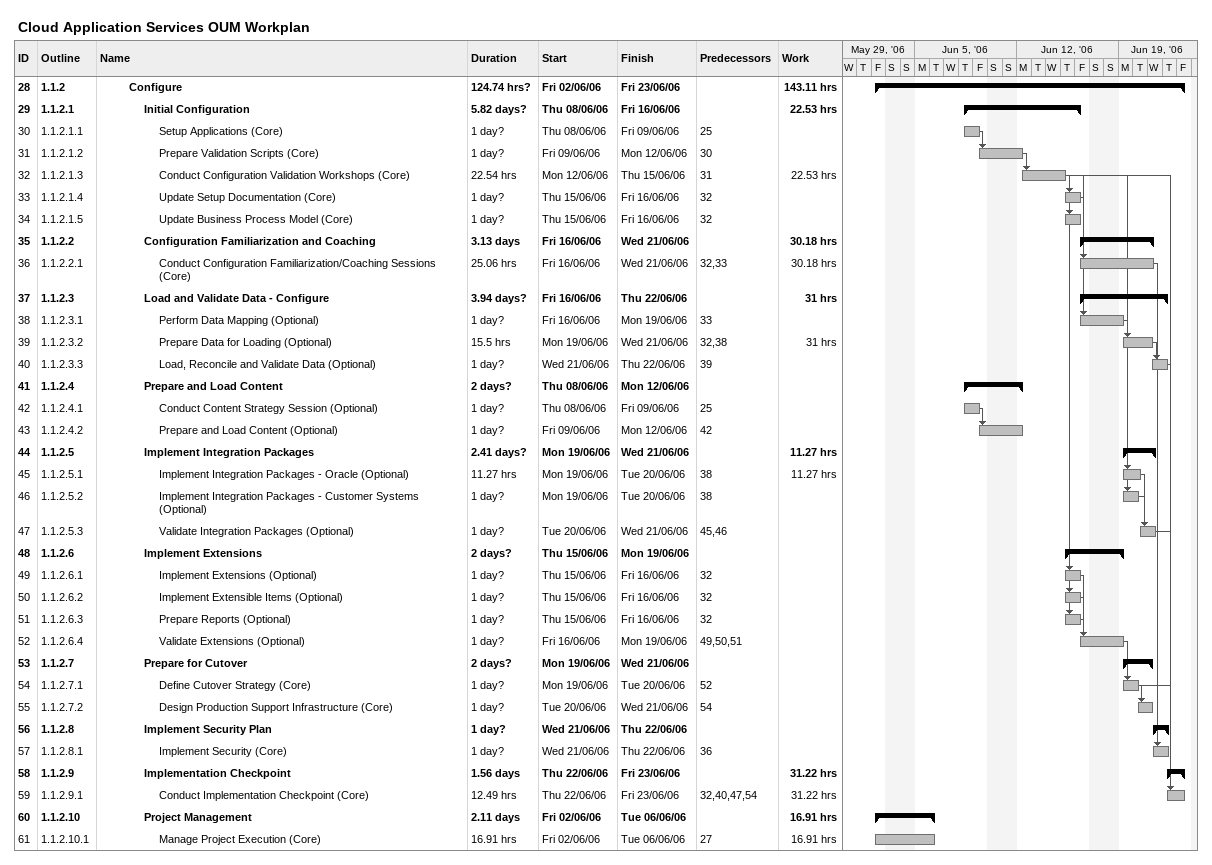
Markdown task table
Cloud Application Services OUM Workplan

| ID | WBS | Task | Duration | Start | Finish | Predecessors | Work (h) |
|---|---|---|---|---|---|---|---|
| 28 | 1.1.2 | **Configure** | 124.74h? | 2006-06-02 | 2006-06-23 |  | 143.11 |
| 29 | 1.1.2.1 | **Initial Configuration** | 5.82d? | 2006-06-08 | 2006-06-16 |  | 22.53 |
| 30 | 1.1.2.1.1 | Setup Applications (Core) | 1d? | 2006-06-08 | 2006-06-09 | 25 |  |
| 31 | 1.1.2.1.2 | Prepare Validation Scripts (Core) | 1d? | 2006-06-09 | 2006-06-12 | 30 |  |
| 32 | 1.1.2.1.3 | Conduct Configuration Validation Workshops (Core) | 22.54h | 2006-06-12 | 2006-06-15 | 31 | 22.53 |
| 33 | 1.1.2.1.4 | Update Setup Documentation (Core) | 1d? | 2006-06-15 | 2006-06-16 | 32 |  |
| 34 | 1.1.2.1.5 | Update Business Process Model (Core) | 1d? | 2006-06-15 | 2006-06-16 | 32 |  |
| 35 | 1.1.2.2 | **Configuration Familiarization and Coaching** | 3.13d | 2006-06-16 | 2006-06-21 |  | 30.18 |
| 36 | 1.1.2.2.1 | Conduct Configuration Familiarization/Coaching Sessions (Core) | 25.06h | 2006-06-16 | 2006-06-21 | 32, 33 | 30.18 |
| 37 | 1.1.2.3 | **Load and Validate Data - Configure** | 3.94d? | 2006-06-16 | 2006-06-22 |  | 31 |
| 38 | 1.1.2.3.1 | Perform Data Mapping (Optional) | 1d? | 2006-06-16 | 2006-06-19 | 33 |  |
| 39 | 1.1.2.3.2 | Prepare Data for Loading (Optional) | 15.5h | 2006-06-19 | 2006-06-21 | 32, 38 | 31 |
| 40 | 1.1.2.3.3 | Load, Reconcile and Validate Data (Optional) | 1d? | 2006-06-21 | 2006-06-22 | 39 |  |
| 41 | 1.1.2.4 | **Prepare and Load Content** | 2d? | 2006-06-08 | 2006-06-12 |  |  |
| 42 | 1.1.2.4.1 | Conduct Content Strategy Session (Optional) | 1d? | 2006-06-08 | 2006-06-09 | 25 |  |
| 43 | 1.1.2.4.2 | Prepare and Load Content (Optional) | 1d? | 2006-06-09 | 2006-06-12 | 42 |  |
| 44 | 1.1.2.5 | **Implement Integration Packages** | 2.41d? | 2006-06-19 | 2006-06-21 |  | 11.27 |
| 45 | 1.1.2.5.1 | Implement Integration Packages - Oracle (Optional) | 11.27h | 2006-06-19 | 2006-06-20 | 38 | 11.27 |
| 46 | 1.1.2.5.2 | Implement Integration Packages - Customer Systems (Optional) | 1d? | 2006-06-19 | 2006-06-20 | 38 |  |
| 47 | 1.1.2.5.3 | Validate Integration Packages (Optional) | 1d? | 2006-06-20 | 2006-06-21 | 45, 46 |  |
| 48 | 1.1.2.6 | **Implement Extensions** | 2d? | 2006-06-15 | 2006-06-19 |  |  |
| 49 | 1.1.2.6.1 | Implement Extensions (Optional) | 1d? | 2006-06-15 | 2006-06-16 | 32 |  |
| 50 | 1.1.2.6.2 | Implement Extensible Items (Optional) | 1d? | 2006-06-15 | 2006-06-16 | 32 |  |
| 51 | 1.1.2.6.3 | Prepare Reports (Optional) | 1d? | 2006-06-15 | 2006-06-16 | 32 |  |
| 52 | 1.1.2.6.4 | Validate Extensions (Optional) | 1d? | 2006-06-16 | 2006-06-19 | 49, 50, 51 |  |
| 53 | 1.1.2.7 | **Prepare for Cutover** | 2d? | 2006-06-19 | 2006-06-21 |  |  |
| 54 | 1.1.2.7.1 | Define Cutover Strategy (Core) | 1d? | 2006-06-19 | 2006-06-20 | 52 |  |
| 55 | 1.1.2.7.2 | Design Production Support Infrastructure (Core) | 1d? | 2006-06-20 | 2006-06-21 | 54 |  |
| 56 | 1.1.2.8 | **Implement Security Plan** | 1d? | 2006-06-21 | 2006-06-22 |  |  |
| 57 | 1.1.2.8.1 | Implement Security (Core) | 1d? | 2006-06-21 | 2006-06-22 | 36 |  |
| 58 | 1.1.2.9 | **Implementation Checkpoint** | 1.56d | 2006-06-22 | 2006-06-23 |  | 31.22 |
| 59 | 1.1.2.9.1 | Conduct Implementation Checkpoint (Core) | 12.49h | 2006-06-22 | 2006-06-23 | 32, 40, 47, 54 | 31.22 |
| 60 | 1.1.2.10 | **Project Management** | 2.11d | 2006-06-02 | 2006-06-06 |  | 16.91 |
| 61 | 1.1.2.10.1 | Manage Project Execution (Core) | 16.91h | 2006-06-02 | 2006-06-06 | 27 | 16.91 |
